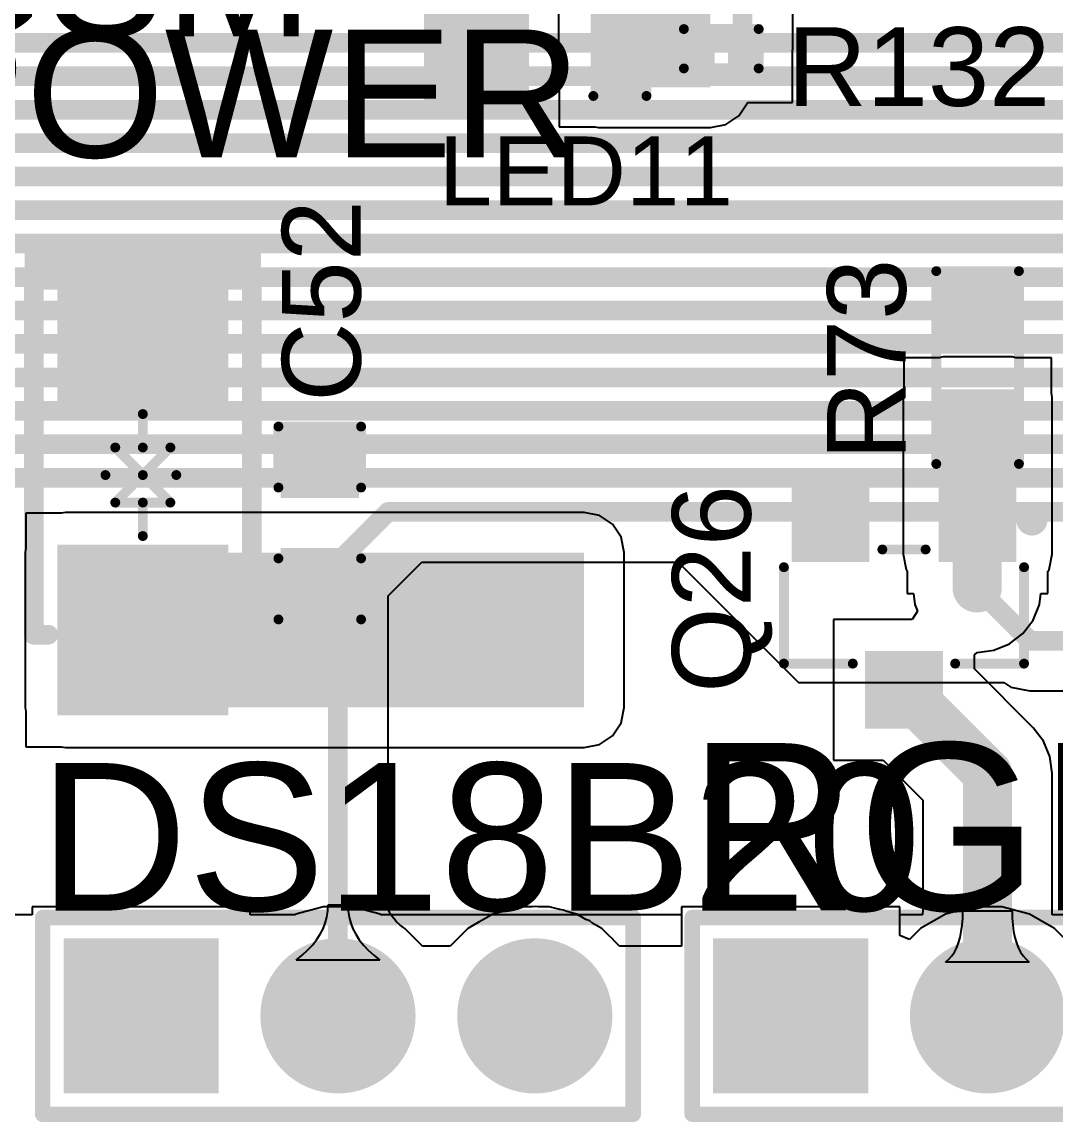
# Model space of a CAD drawing. Header units: millimetres. Extents: x -3 to 5437, y -3 to 5435.
# Drawn here: x 83.61 to 96.95, y -2.68 to 11.52 of the extents above; entities that cross this region are included whole.
import ezdxf

# ---------------------------------------------------------------- set-up
doc = ezdxf.new("R2010")
doc.units = ezdxf.units.MM
for name, color, linetype in [('BottomLayer', 5, 'Continuous'), ('BottomSolder', 6, 'Continuous'), ('MultiLayer', 9, 'Continuous'), ('PadHoleLayer', 156, 'Continuous'), ('TopLayer', 1, 'Continuous'), ('TopOverlay', 2, 'Continuous'), ('TopPaste', 8, 'Continuous'), ('TopSolder', 216, 'Continuous'), ('ViaHoleLayer', 16, 'Continuous')]:
    doc.layers.add(name, color=color, linetype=linetype)
doc.styles.add('Arial', font='', dxfattribs={"height": 0.2})
doc.styles.get('Arial').set_extended_font_data('Arial')

# ---------------------------------------------------------------- blocks, each defined once
blk = doc.blocks.new('R___0201_174')
at = {"layer": 'TopLayer'}
for points in [[(-0.40999791, 0.18499963), (-0.13999845, 0.18499963), (-0.13999845, -0.18499963), (-0.40999791, -0.18499963)], [(0.14000099, 0.18499963), (0.41000045, 0.18499963), (0.41000045, -0.18499963), (0.14000099, -0.18499963)]]:
    blk.add_hatch(color=1, dxfattribs=at).paths.add_polyline_path(points)
at = {"layer": 'TopPaste'}
for points in [[(-0.40999791, 0.18499963), (-0.13999845, 0.18499963), (-0.13999845, -0.18499963), (-0.40999791, -0.18499963)], [(0.14000099, 0.18499963), (0.41000045, 0.18499963), (0.41000045, -0.18499963), (0.14000099, -0.18499963)]]:
    blk.add_hatch(color=8, dxfattribs=at).paths.add_polyline_path(points)
at = {"layer": 'TopSolder'}
for points in [[(-0.46499907, 0.24000079), (-0.08499729, 0.24000079), (-0.08499729, -0.24000079), (-0.46499907, -0.24000079)], [(0.08499983, 0.24000079), (0.46500161, 0.24000079), (0.46500161, -0.24000079), (0.08499983, -0.24000079)]]:
    blk.add_hatch(color=216, dxfattribs=at).paths.add_polyline_path(points)
at = {"layer": 'TopOverlay', "const_width": 0.127}
for points in [[(-0.4826, 0.254), (0.4826, 0.254)], [(-0.4826, -0.254), (-0.4826, 0.254)], [(0.4826, -0.254), (0.4826, 0.254)], [(-0.4826, -0.254), (0.4826, -0.254)]]:
    blk.add_lwpolyline(points, dxfattribs=at)
at = {"layer": 'TopOverlay', "const_width": 0.0635}
for points in [[(-0.51435, 0.254, 1), (-0.4508499999999999, 0.254, 1)], [(-0.51435, 0.254, 1), (-0.4508499999999999, 0.254, 1)], [(0.4508499999999999, 0.254, 1), (0.51435, 0.254, 1)], [(0.4508499999999999, 0.254, 1), (0.51435, 0.254, 1)], [(-0.51435, -0.254, 1), (-0.4508499999999999, -0.254, 1)], [(-0.51435, -0.254, 1), (-0.4508499999999999, -0.254, 1)], [(0.4508499999999999, -0.254, 1), (0.51435, -0.254, 1)], [(0.4508499999999999, -0.254, 1), (0.51435, -0.254, 1)]]:
    blk.add_lwpolyline(points, format="xyb", close=True, dxfattribs=at)
blk = doc.blocks.new('LED_0603_188')
at = {"layer": 'TopLayer'}
for points in [[(-0.999998, 0.5000002699999999), (-0.499999, 0.5000002699999999), (-0.499999, -0.5000002699999999), (-0.999998, -0.5000002699999999)], [(0.50000154, 0.5000002699999999), (1.00000054, 0.5000002699999999), (1.00000054, -0.5000002699999999), (0.50000154, -0.5000002699999999)]]:
    blk.add_hatch(color=1, dxfattribs=at).paths.add_polyline_path(points)
at = {"layer": 'TopOverlay'}
blk.add_hatch(color=2, dxfattribs=at).paths.add_polyline_path([(1.1176127, -0.6603796799999999), (1.75260762, -0.6603796799999999), (1.75260762, 0.66042032), (1.1176127, 0.66042032)])
at = {"layer": 'TopPaste'}
for points in [[(-0.999998, 0.5000002699999999), (-0.499999, 0.5000002699999999), (-0.499999, -0.5000002699999999), (-0.999998, -0.5000002699999999)], [(0.50000154, 0.5000002699999999), (1.00000054, 0.5000002699999999), (1.00000054, -0.5000002699999999), (0.50000154, -0.5000002699999999)]]:
    blk.add_hatch(color=8, dxfattribs=at).paths.add_polyline_path(points)
at = {"layer": 'TopSolder'}
for points in [[(-1.101598, 0.6016002699999999), (-0.398399, 0.6016002699999999), (-0.398399, -0.6016002699999999), (-1.101598, -0.6016002699999999)], [(0.39840154, 0.6016002699999999), (1.10160054, 0.6016002699999999), (1.10160054, -0.6016002699999999), (0.39840154, -0.6016002699999999)]]:
    blk.add_hatch(color=216, dxfattribs=at).paths.add_polyline_path(points)
at = {"layer": 'TopOverlay', "const_width": 0.127}
for points in [[(-1.1176, 0.6096), (-1.1176, -0.6096)], [(-0.4318, 0.6096), (-1.1176, 0.6096)], [(1.11760254, 0.6096), (0.4318, 0.6096)], [(1.11760254, 0.6096), (1.11760254, -0.6096)], [(-0.4318, -0.6096), (-1.1176, -0.6096)], [(1.11760254, -0.6096), (0.4318, -0.6096)]]:
    blk.add_lwpolyline(points, dxfattribs=at)
at = {"layer": 'TopOverlay', "const_width": 0.0635}
for points in [[(-1.14935, 0.6096, 1), (-1.08585, 0.6096, 1)], [(-1.14935, 0.6096, 1), (-1.08585, 0.6096, 1)], [(-0.46355, 0.6096, 1), (-0.40005, 0.6096, 1)], [(0.40005, 0.6096, 1), (0.46355, 0.6096, 1)], [(1.08585254, 0.6096, 1), (1.14935254, 0.6096, 1)], [(1.08585254, 0.6096, 1), (1.14935254, 0.6096, 1)], [(-1.14935, -0.6096, 1), (-1.08585, -0.6096, 1)], [(-1.14935, -0.6096, 1), (-1.08585, -0.6096, 1)], [(-0.46355, -0.6096, 1), (-0.40005, -0.6096, 1)], [(0.40005, -0.6096, 1), (0.46355, -0.6096, 1)], [(1.08585254, -0.6096, 1), (1.14935254, -0.6096, 1)], [(1.08585254, -0.6096, 1), (1.14935254, -0.6096, 1)]]:
    blk.add_lwpolyline(points, format="xyb", close=True, dxfattribs=at)
blk = doc.blocks.new('SMAJ5_0CA_269')
at = {"layer": 'TopLayer'}
for points in [[(-2.99999908, 1.00000054), (-0.999998, 1.00000054), (-0.999998, -1.00000054), (-2.99999908, -1.00000054)], [(1.00000054, 1.00000054), (3.00000162, 1.00000054), (3.00000162, -1.00000054), (1.00000054, -1.00000054)]]:
    blk.add_hatch(color=1, dxfattribs=at).paths.add_polyline_path(points)
at = {"layer": 'TopOverlay'}
for points in [[(-3.09601616, 1.0404983), (-2.39201452, 1.0404983), (-2.39201452, 1.5230983), (-3.09601616, 1.5230983)], [(-3.09601616, -1.5249017), (-2.39201452, -1.5249017), (-2.39201452, -1.0677017), (-3.09601616, -1.0677017)]]:
    blk.add_hatch(color=2, dxfattribs=at).paths.add_polyline_path(points)
at = {"layer": 'TopPaste'}
for points in [[(-2.99999908, 1.00000054), (-0.999998, 1.00000054), (-0.999998, -1.00000054), (-2.99999908, -1.00000054)], [(1.00000054, 1.00000054), (3.00000162, 1.00000054), (3.00000162, -1.00000054), (1.00000054, -1.00000054)]]:
    blk.add_hatch(color=8, dxfattribs=at).paths.add_polyline_path(points)
at = {"layer": 'TopSolder'}
for points in [[(-3.10159908, 1.10160054), (-0.8983979999999999, 1.10160054), (-0.8983979999999999, -1.10160054), (-3.10159908, -1.10160054)], [(0.89840054, 1.10160054), (3.10160162, 1.10160054), (3.10160162, -1.10160054), (0.89840054, -1.10160054)]]:
    blk.add_hatch(color=216, dxfattribs=at).paths.add_polyline_path(points)
at = {"layer": 'TopOverlay'}
for points, const_width in [([(2.06119984, 1.40800074), (-2.39279938, 1.40800074)], 0.254), ([(2.06119984, 1.2192), (2.06119984, 1.40800074)], 0.254), ([(0, -0.4826), (0, 0.4318)], 0.127), ([(-0.3556, -0.3556), (-0.3556, 0.3556)], 0.127), ([(0, 0), (-0.3556, 0.3556)], 0.127), ([(0, 0), (0.3556, 0.3556)], 0.127), ([(0.3556, -0.3556), (0.3556, 0.3556)], 0.127), ([(-0.3556, 0), (-0.7874, 0)], 0.127), ([(-0.3556, -0.3556), (0, 0)], 0.127), ([(0.3556, -0.3556), (0, 0)], 0.127), ([(0.7874, 0), (0.3556, 0)], 0.127), ([(2.06119984, -1.40800074), (2.06119984, -1.2192)], 0.254), ([(2.0574, -1.40800074), (-2.39279938, -1.40800074)], 0.254)]:
    blk.add_lwpolyline(points, dxfattribs=dict(at, const_width=const_width))
for points, const_width in [([(-2.45629938, 1.40800074, 1), (-2.32929938, 1.40800074, 1)], 0.127), ([(1.99769984, 1.40800074, 1), (2.12469984, 1.40800074, 1)], 0.127), ([(1.99769984, 1.40800074, 1), (2.12469984, 1.40800074, 1)], 0.127), ([(1.99769984, 1.2192, 1), (2.12469984, 1.2192, 1)], 0.127), ([(-0.03175, 0.4318, 1), (0.03175, 0.4318, 1)], 0.0635), ([(-0.38735, 0.3556, 1), (-0.32385, 0.3556, 1)], 0.0635), ([(-0.38735, 0.3556, 1), (-0.32385, 0.3556, 1)], 0.0635), ([(0.32385, 0.3556, 1), (0.38735, 0.3556, 1)], 0.0635), ([(0.32385, 0.3556, 1), (0.38735, 0.3556, 1)], 0.0635), ([(-0.8191499999999999, 0, 1), (-0.7556499999999999, 0, 1)], 0.0635), ([(-0.38735, 0, 1), (-0.32385, 0, 1)], 0.0635), ([(-0.03175, 0, 1), (0.03175, 0, 1)], 0.0635), ([(-0.03175, 0, 1), (0.03175, 0, 1)], 0.0635), ([(-0.03175, 0, 1), (0.03175, 0, 1)], 0.0635), ([(-0.03175, 0, 1), (0.03175, 0, 1)], 0.0635), ([(0.32385, 0, 1), (0.38735, 0, 1)], 0.0635), ([(0.7556499999999999, 0, 1), (0.8191499999999999, 0, 1)], 0.0635), ([(-0.38735, -0.3556, 1), (-0.32385, -0.3556, 1)], 0.0635), ([(-0.38735, -0.3556, 1), (-0.32385, -0.3556, 1)], 0.0635), ([(-0.03175, -0.4826, 1), (0.03175, -0.4826, 1)], 0.0635), ([(0.32385, -0.3556, 1), (0.38735, -0.3556, 1)], 0.0635), ([(0.32385, -0.3556, 1), (0.38735, -0.3556, 1)], 0.0635), ([(1.99769984, -1.2192, 1), (2.12469984, -1.2192, 1)], 0.127), ([(-2.45629938, -1.40800074, 1), (-2.32929938, -1.40800074, 1)], 0.127), ([(1.9939, -1.40800074, 1), (2.1209, -1.40800074, 1)], 0.127), ([(1.99769984, -1.40800074, 1), (2.12469984, -1.40800074, 1)], 0.127)]:
    blk.add_lwpolyline(points, format="xyb", close=True, dxfattribs=dict(at, const_width=const_width))
blk = doc.blocks.new('SOT23_3_362')
at = {"layer": 'TopLayer'}
for points in [[(0.3998379100000001, 0.67500119), (-0.4001630299999999, 0.67500119), (-0.40016303, 1.47500213), (0.3998379099999999, 1.47500213)], [(-0.5501627299999999, -1.47499959), (-1.35016367, -1.47499959), (-1.35016367, -0.67499865), (-0.55016273, -0.67499865)], [(1.34983601, -1.47499959), (0.5498350700000001, -1.47499959), (0.5498350699999999, -0.67499865), (1.34983601, -0.67499865)]]:
    blk.add_hatch(color=1, dxfattribs=at).paths.add_polyline_path(points)
at = {"layer": 'TopPaste'}
for points in [[(0.3998379100000001, 0.67500119), (-0.4001630299999999, 0.67500119), (-0.40016303, 1.47500213), (0.3998379099999999, 1.47500213)], [(-0.5501627299999999, -1.47499959), (-1.35016367, -1.47499959), (-1.35016367, -0.67499865), (-0.55016273, -0.67499865)], [(1.34983601, -1.47499959), (0.5498350700000001, -1.47499959), (0.5498350699999999, -0.67499865), (1.34983601, -0.67499865)]]:
    blk.add_hatch(color=8, dxfattribs=at).paths.add_polyline_path(points)
at = {"layer": 'TopSolder'}
for points in [[(0.50143791, 0.5734011900000001), (-0.5017630299999999, 0.5734011899999999), (-0.5017630300000001, 1.57660213), (0.5014379099999998, 1.57660213)], [(-0.4485627299999999, -1.57659959), (-1.45176367, -1.57659959), (-1.45176367, -0.5733986500000001), (-0.4485627300000001, -0.5733986499999999)], [(1.45143601, -1.57659959), (0.4482350700000001, -1.57659959), (0.4482350699999999, -0.5733986500000001), (1.45143601, -0.5733986499999999)]]:
    blk.add_hatch(color=216, dxfattribs=at).paths.add_polyline_path(points)
at = {"layer": 'TopOverlay', "const_width": 0.127}
for points in [[(-0.6605625599999999, 0.7366), (-1.54956256, 0.7366)], [(-1.54956256, 0.7366), (-1.54956256, -0.508)], [(1.54923744, 0.7366), (0.66023744, 0.7366)], [(1.54923744, 0.7366), (1.54923744, -0.508)], [(0.2792374399999999, -0.7366), (-0.27956256, -0.7366)]]:
    blk.add_lwpolyline(points, dxfattribs=at)
at = {"layer": 'TopOverlay'}
for points, const_width in [([(-1.58131256, 0.7366, 1), (-1.51781256, 0.7366, 1)], 0.0635), ([(-1.58131256, 0.7366, 1), (-1.51781256, 0.7366, 1)], 0.0635), ([(-0.69231256, 0.7366, 1), (-0.62881256, 0.7366, 1)], 0.0635), ([(0.62848744, 0.7366, 1), (0.69198744, 0.7366, 1)], 0.0635), ([(1.51748744, 0.7366, 1), (1.58098744, 0.7366, 1)], 0.0635), ([(1.51748744, 0.7366, 1), (1.58098744, 0.7366, 1)], 0.0635), ([(-1.58131256, -0.508, 1), (-1.51781256, -0.508, 1)], 0.0635), ([(1.51748744, -0.508, 1), (1.58098744, -0.508, 1)], 0.0635), ([(-0.31131256, -0.7366, 1), (-0.24781256, -0.7366, 1)], 0.0635), ([(0.24748744, -0.7366, 1), (0.31098744, -0.7366, 1)], 0.0635), ([(-1.5748, -1.1176, 1), (-1.7272, -1.1176, 1)], 0.2499995), ([(-1.78969924, -1.1176, 1), (-1.66470076, -1.1176, 1)], 0.12499848), ([(-1.63729924, -1.1176, 1), (-1.51230076, -1.1176, 1)], 0.12499848)]:
    blk.add_lwpolyline(points, format="xyb", close=True, dxfattribs=dict(at, const_width=const_width))
blk = doc.blocks.new('RES_0603_397')
at = {"layer": 'TopLayer'}
for points in [[(-0.3809999999999999, 0.4445), (-0.3809999999999999, -0.4445), (-1.143, -0.4445), (-1.143, 0.4445)], [(1.143, 0.4445), (1.143, -0.4445), (0.3809999999999999, -0.4445), (0.3809999999999999, 0.4445)]]:
    blk.add_hatch(color=1, dxfattribs=at).paths.add_polyline_path(points)
at = {"layer": 'TopPaste'}
for points in [[(-0.3809999999999999, 0.4445), (-0.3809999999999999, -0.4445), (-1.143, -0.4445), (-1.143, 0.4445)], [(1.143, 0.4445), (1.143, -0.4445), (0.3809999999999999, -0.4445), (0.3809999999999999, 0.4445)]]:
    blk.add_hatch(color=8, dxfattribs=at).paths.add_polyline_path(points)
at = {"layer": 'TopSolder'}
for points in [[(-0.2794, 0.5460999999999999), (-0.2794, -0.5460999999999999), (-1.2446, -0.5460999999999999), (-1.2446, 0.5460999999999999)], [(1.2446, 0.5460999999999999), (1.2446, -0.5460999999999999), (0.2794, -0.5460999999999999), (0.2794, 0.5460999999999999)]]:
    blk.add_hatch(color=216, dxfattribs=at).paths.add_polyline_path(points)
at = {"layer": 'TopOverlay', "const_width": 0.127}
for points in [[(-1.2446, 0.5334), (1.2446, 0.5334)], [(-1.2446, 0.5334), (-1.2446, -0.5334)], [(1.2446, 0.5334), (1.2446, -0.5334)], [(-1.2446, -0.5334), (1.2446, -0.5334)]]:
    blk.add_lwpolyline(points, dxfattribs=at)
at = {"layer": 'TopOverlay', "const_width": 0.0635}
for points in [[(-1.27635, 0.5334, 1), (-1.21285, 0.5334, 1)], [(-1.27635, 0.5334, 1), (-1.21285, 0.5334, 1)], [(1.21285, 0.5334, 1), (1.27635, 0.5334, 1)], [(1.21285, 0.5334, 1), (1.27635, 0.5334, 1)], [(-1.27635, -0.5334, 1), (-1.21285, -0.5334, 1)], [(-1.27635, -0.5334, 1), (-1.21285, -0.5334, 1)], [(1.21285, -0.5334, 1), (1.27635, -0.5334, 1)], [(1.21285, -0.5334, 1), (1.27635, -0.5334, 1)]]:
    blk.add_lwpolyline(points, format="xyb", close=True, dxfattribs=at)
blk = doc.blocks.new('HDR1X4_404')
at = {"layer": 'BottomLayer'}
blk.add_hatch(color=5, dxfattribs=at).paths.add_polyline_path([(-0.8999994699999999, 0.8999994699999999), (0.8999994699999999, 0.8999994699999999), (0.8999994699999999, -0.8999994699999999), (-0.8999994699999999, -0.8999994699999999)])
h = blk.add_hatch(color=5, dxfattribs=at)
edge = h.paths.add_edge_path()
edge.add_arc((2.54, 0), 0.8999982, 0, 360)
h = blk.add_hatch(color=5, dxfattribs=at)
edge = h.paths.add_edge_path()
edge.add_arc((5.08, 0), 0.8999982, 0, 360)
h = blk.add_hatch(color=5, dxfattribs=at)
edge = h.paths.add_edge_path()
edge.add_arc((7.619999999999999, 0), 0.8999982, 0, 360)
at = {"layer": 'BottomSolder'}
blk.add_hatch(color=6, dxfattribs=at).paths.add_polyline_path([(-1.00159947, 1.00159947), (1.00159947, 1.00159947), (1.00159947, -1.00159947), (-1.00159947, -1.00159947)])
h = blk.add_hatch(color=6, dxfattribs=at)
edge = h.paths.add_edge_path()
edge.add_arc((2.54, 0), 1.0015982, 0, 360)
h = blk.add_hatch(color=6, dxfattribs=at)
edge = h.paths.add_edge_path()
edge.add_arc((5.08, 0), 1.0015982, 0, 360)
h = blk.add_hatch(color=6, dxfattribs=at)
edge = h.paths.add_edge_path()
edge.add_arc((7.619999999999999, 0), 1.0015982, 0, 360)
at = {"layer": 'MultiLayer'}
blk.add_hatch(color=9, dxfattribs=at).paths.add_polyline_path([(-0.8999994699999999, 0.8999994699999999), (0.8999994699999999, 0.8999994699999999), (0.8999994699999999, -0.8999994699999999), (-0.8999994699999999, -0.8999994699999999)])
h = blk.add_hatch(color=9, dxfattribs=at)
edge = h.paths.add_edge_path()
edge.add_arc((2.54, 0), 0.8999982, 0, 360)
h = blk.add_hatch(color=9, dxfattribs=at)
edge = h.paths.add_edge_path()
edge.add_arc((5.08, 0), 0.8999982, 0, 360)
h = blk.add_hatch(color=9, dxfattribs=at)
edge = h.paths.add_edge_path()
edge.add_arc((7.619999999999999, 0), 0.8999982, 0, 360)
at = {"layer": 'PadHoleLayer'}
h = blk.add_hatch(color=156, dxfattribs=at)
edge = h.paths.add_edge_path()
edge.add_arc((0, 0), 0.47500032, 0, 360)
h = blk.add_hatch(color=156, dxfattribs=at)
edge = h.paths.add_edge_path()
edge.add_arc((2.54, 0), 0.47500032, 0, 360)
h = blk.add_hatch(color=156, dxfattribs=at)
edge = h.paths.add_edge_path()
edge.add_arc((5.08, 0), 0.47500032, 0, 360)
h = blk.add_hatch(color=156, dxfattribs=at)
edge = h.paths.add_edge_path()
edge.add_arc((7.619999999999999, 0), 0.47500032, 0, 360)
at = {"layer": 'TopLayer'}
blk.add_hatch(color=1, dxfattribs=at).paths.add_polyline_path([(-0.8999994699999999, 0.8999994699999999), (0.8999994699999999, 0.8999994699999999), (0.8999994699999999, -0.8999994699999999), (-0.8999994699999999, -0.8999994699999999)])
h = blk.add_hatch(color=1, dxfattribs=at)
edge = h.paths.add_edge_path()
edge.add_arc((2.54, 0), 0.8999982, 0, 360)
h = blk.add_hatch(color=1, dxfattribs=at)
edge = h.paths.add_edge_path()
edge.add_arc((5.08, 0), 0.8999982, 0, 360)
h = blk.add_hatch(color=1, dxfattribs=at)
edge = h.paths.add_edge_path()
edge.add_arc((7.619999999999999, 0), 0.8999982, 0, 360)
at = {"layer": 'TopSolder'}
blk.add_hatch(color=216, dxfattribs=at).paths.add_polyline_path([(-1.00159947, 1.00159947), (1.00159947, 1.00159947), (1.00159947, -1.00159947), (-1.00159947, -1.00159947)])
h = blk.add_hatch(color=216, dxfattribs=at)
edge = h.paths.add_edge_path()
edge.add_arc((2.54, 0), 1.0015982, 0, 360)
h = blk.add_hatch(color=216, dxfattribs=at)
edge = h.paths.add_edge_path()
edge.add_arc((5.08, 0), 1.0015982, 0, 360)
h = blk.add_hatch(color=216, dxfattribs=at)
edge = h.paths.add_edge_path()
edge.add_arc((7.619999999999999, 0), 1.0015982, 0, 360)
at = {"layer": 'TopOverlay', "const_width": 0.1999996}
for points in [[(-1.27, -1.27), (-1.27, 1.27)], [(-1.27, 1.27), (8.889999999999999, 1.27)], [(8.889999999999999, -1.27), (8.889999999999999, 1.27)], [(-1.27, -1.27), (8.889999999999999, -1.27)]]:
    blk.add_lwpolyline(points, dxfattribs=at)
at = {"layer": 'TopOverlay', "const_width": 0.0999998}
for points in [[(-1.3199999, 1.27, 1), (-1.2200001, 1.27, 1)], [(-1.3199999, 1.27, 1), (-1.2200001, 1.27, 1)], [(8.8400001, 1.27, 1), (8.9399999, 1.27, 1)], [(8.8400001, 1.27, 1), (8.9399999, 1.27, 1)], [(-1.3199999, -1.27, 1), (-1.2200001, -1.27, 1)], [(-1.3199999, -1.27, 1), (-1.2200001, -1.27, 1)], [(8.8400001, -1.27, 1), (8.9399999, -1.27, 1)], [(8.8400001, -1.27, 1), (8.9399999, -1.27, 1)]]:
    blk.add_lwpolyline(points, format="xyb", close=True, dxfattribs=at)
blk = doc.blocks.new('HDR1X3_467')
at = {"layer": 'BottomLayer'}
blk.add_hatch(color=5, dxfattribs=at).paths.add_polyline_path([(-0.8999994699999999, 0.8999994699999999), (0.8999994699999999, 0.8999994699999999), (0.8999994699999999, -0.8999994699999999), (-0.8999994699999999, -0.8999994699999999)])
h = blk.add_hatch(color=5, dxfattribs=at)
edge = h.paths.add_edge_path()
edge.add_arc((2.54, 0), 0.8999982, 0, 360)
h = blk.add_hatch(color=5, dxfattribs=at)
edge = h.paths.add_edge_path()
edge.add_arc((5.08, 0), 0.8999982, 0, 360)
at = {"layer": 'BottomSolder'}
blk.add_hatch(color=6, dxfattribs=at).paths.add_polyline_path([(-1.00159947, 1.00159947), (1.00159947, 1.00159947), (1.00159947, -1.00159947), (-1.00159947, -1.00159947)])
h = blk.add_hatch(color=6, dxfattribs=at)
edge = h.paths.add_edge_path()
edge.add_arc((2.54, 0), 1.0015982, 0, 360)
h = blk.add_hatch(color=6, dxfattribs=at)
edge = h.paths.add_edge_path()
edge.add_arc((5.08, 0), 1.0015982, 0, 360)
at = {"layer": 'MultiLayer'}
blk.add_hatch(color=9, dxfattribs=at).paths.add_polyline_path([(-0.8999994699999999, 0.8999994699999999), (0.8999994699999999, 0.8999994699999999), (0.8999994699999999, -0.8999994699999999), (-0.8999994699999999, -0.8999994699999999)])
h = blk.add_hatch(color=9, dxfattribs=at)
edge = h.paths.add_edge_path()
edge.add_arc((2.54, 0), 0.8999982, 0, 360)
h = blk.add_hatch(color=9, dxfattribs=at)
edge = h.paths.add_edge_path()
edge.add_arc((5.08, 0), 0.8999982, 0, 360)
at = {"layer": 'PadHoleLayer'}
h = blk.add_hatch(color=156, dxfattribs=at)
edge = h.paths.add_edge_path()
edge.add_arc((0, 0), 0.4499991, 0, 360)
h = blk.add_hatch(color=156, dxfattribs=at)
edge = h.paths.add_edge_path()
edge.add_arc((2.54, 0), 0.4499991, 0, 360)
h = blk.add_hatch(color=156, dxfattribs=at)
edge = h.paths.add_edge_path()
edge.add_arc((5.08, 0), 0.4499991, 0, 360)
at = {"layer": 'TopLayer'}
blk.add_hatch(color=1, dxfattribs=at).paths.add_polyline_path([(-0.8999994699999999, 0.8999994699999999), (0.8999994699999999, 0.8999994699999999), (0.8999994699999999, -0.8999994699999999), (-0.8999994699999999, -0.8999994699999999)])
h = blk.add_hatch(color=1, dxfattribs=at)
edge = h.paths.add_edge_path()
edge.add_arc((2.54, 0), 0.8999982, 0, 360)
h = blk.add_hatch(color=1, dxfattribs=at)
edge = h.paths.add_edge_path()
edge.add_arc((5.08, 0), 0.8999982, 0, 360)
at = {"layer": 'TopSolder'}
blk.add_hatch(color=216, dxfattribs=at).paths.add_polyline_path([(-1.00159947, 1.00159947), (1.00159947, 1.00159947), (1.00159947, -1.00159947), (-1.00159947, -1.00159947)])
h = blk.add_hatch(color=216, dxfattribs=at)
edge = h.paths.add_edge_path()
edge.add_arc((2.54, 0), 1.0015982, 0, 360)
h = blk.add_hatch(color=216, dxfattribs=at)
edge = h.paths.add_edge_path()
edge.add_arc((5.08, 0), 1.0015982, 0, 360)
at = {"layer": 'TopOverlay', "const_width": 0.1999996}
for points in [[(-1.27, -1.27), (-1.27, 1.27)], [(-1.27, 1.27), (6.35, 1.27)], [(6.35, -1.27), (6.35, 1.27)], [(-1.27, -1.27), (6.35, -1.27)]]:
    blk.add_lwpolyline(points, dxfattribs=at)
at = {"layer": 'TopOverlay', "const_width": 0.0999998}
for points in [[(-1.3199999, 1.27, 1), (-1.2200001, 1.27, 1)], [(-1.3199999, 1.27, 1), (-1.2200001, 1.27, 1)], [(6.300000099999999, 1.27, 1), (6.399999899999999, 1.27, 1)], [(6.300000099999999, 1.27, 1), (6.399999899999999, 1.27, 1)], [(-1.3199999, -1.27, 1), (-1.2200001, -1.27, 1)], [(-1.3199999, -1.27, 1), (-1.2200001, -1.27, 1)], [(6.300000099999999, -1.27, 1), (6.399999899999999, -1.27, 1)], [(6.300000099999999, -1.27, 1), (6.399999899999999, -1.27, 1)]]:
    blk.add_lwpolyline(points, format="xyb", close=True, dxfattribs=at)
blk = doc.blocks.new('C__0603_476')
at = {"layer": 'TopLayer'}
for points in [[(-0.3809999999999999, 0.4445), (-0.3809999999999999, -0.4445), (-1.143, -0.4445), (-1.143, 0.4445)], [(1.143, 0.4445), (1.143, -0.4445), (0.3809999999999999, -0.4445), (0.3809999999999999, 0.4445)]]:
    blk.add_hatch(color=1, dxfattribs=at).paths.add_polyline_path(points)
at = {"layer": 'TopPaste'}
for points in [[(-0.3809999999999999, 0.4445), (-0.3809999999999999, -0.4445), (-1.143, -0.4445), (-1.143, 0.4445)], [(1.143, 0.4445), (1.143, -0.4445), (0.3809999999999999, -0.4445), (0.3809999999999999, 0.4445)]]:
    blk.add_hatch(color=8, dxfattribs=at).paths.add_polyline_path(points)
at = {"layer": 'TopSolder'}
for points in [[(-0.3210001199999999, 0.50449988), (-0.3210001199999999, -0.50449988), (-1.20299988, -0.50449988), (-1.20299988, 0.50449988)], [(1.20299988, 0.50449988), (1.20299988, -0.50449988), (0.3210001199999999, -0.50449988), (0.3210001199999999, 0.50449988)]]:
    blk.add_hatch(color=216, dxfattribs=at).paths.add_polyline_path(points)
at = {"layer": 'TopOverlay', "const_width": 0.127}
for points in [[(-1.2446, 0.5334), (-0.4571999999999999, 0.5334)], [(-1.2446, 0.5334), (-1.2446, -0.5334)], [(0.4571999999999999, 0.5334), (1.2446, 0.5334)], [(1.2446, 0.5334), (1.2446, -0.5334)], [(-1.2446, -0.5334), (-0.4571999999999999, -0.5334)], [(0.4571999999999999, -0.5334), (1.2446, -0.5334)]]:
    blk.add_lwpolyline(points, dxfattribs=at)
at = {"layer": 'TopOverlay', "const_width": 0.0635}
for points in [[(-1.27635, 0.5334, 1), (-1.21285, 0.5334, 1)], [(-1.27635, 0.5334, 1), (-1.21285, 0.5334, 1)], [(-0.4889499999999999, 0.5334, 1), (-0.42545, 0.5334, 1)], [(0.42545, 0.5334, 1), (0.4889499999999999, 0.5334, 1)], [(1.21285, 0.5334, 1), (1.27635, 0.5334, 1)], [(1.21285, 0.5334, 1), (1.27635, 0.5334, 1)], [(-1.27635, -0.5334, 1), (-1.21285, -0.5334, 1)], [(-1.27635, -0.5334, 1), (-1.21285, -0.5334, 1)], [(-0.4889499999999999, -0.5334, 1), (-0.42545, -0.5334, 1)], [(0.42545, -0.5334, 1), (0.4889499999999999, -0.5334, 1)], [(1.21285, -0.5334, 1), (1.27635, -0.5334, 1)], [(1.21285, -0.5334, 1), (1.27635, -0.5334, 1)]]:
    blk.add_lwpolyline(points, format="xyb", close=True, dxfattribs=at)

msp = doc.modelspace()

# ---------------------------------------------------------------- hatches: boundary and pattern name
at = {"layer": 'BottomLayer'}
h = msp.add_hatch(color=5, dxfattribs=at)
edge = h.paths.add_edge_path()
edge.add_arc((89.29369999999999, 4.1148), 0.2999994, 0, 360)
h = msp.add_hatch(color=5, dxfattribs=at)
edge = h.paths.add_edge_path()
edge.add_arc((90.1446, 4.1148), 0.2999994, 0, 360)
h = msp.add_hatch(color=5, dxfattribs=at)
edge = h.paths.add_edge_path()
edge.add_arc((95.93243704, 4.217273759999999), 0.2999994, 0, 360)
h = msp.add_hatch(color=5, dxfattribs=at)
edge = h.paths.add_edge_path()
edge.add_arc((89.29369999999999, 3.2766), 0.2999994, 0, 360)
h = msp.add_hatch(color=5, dxfattribs=at)
edge = h.paths.add_edge_path()
edge.add_arc((90.1446, 3.2766), 0.2999994, 0, 360)
at = {"layer": 'BottomSolder'}
h = msp.add_hatch(color=6, dxfattribs=at)
edge = h.paths.add_edge_path()
edge.add_arc((89.29369999999999, 4.1148), 0.1499997, 0, 360)
h = msp.add_hatch(color=6, dxfattribs=at)
edge = h.paths.add_edge_path()
edge.add_arc((90.1446, 4.1148), 0.1499997, 0, 360)
h = msp.add_hatch(color=6, dxfattribs=at)
edge = h.paths.add_edge_path()
edge.add_arc((95.93243704, 4.217273759999999), 0.1499997, 0, 360)
h = msp.add_hatch(color=6, dxfattribs=at)
edge = h.paths.add_edge_path()
edge.add_arc((89.29369999999999, 3.2766), 0.1499997, 0, 360)
h = msp.add_hatch(color=6, dxfattribs=at)
edge = h.paths.add_edge_path()
edge.add_arc((90.1446, 3.2766), 0.1499997, 0, 360)
at = {"layer": 'TopLayer'}
for points in [[(91.04763603999999, 10.67687222), (92.49043732, 10.67687222), (92.49043732, 11.6768753), (91.04763603999999, 11.6768753)], [(95.49383237999999, 4.651847439999999), (96.38283238, 4.651847439999999), (96.38283238, 6.681073759999999), (95.49383237999999, 6.681073759999999)], [(84.16565082, 2.6742644), (90.86022721999998, 2.6742644), (90.86022721999998, 4.67426548), (84.16565082, 4.67426548)]]:
    msp.add_hatch(color=1, dxfattribs=at).paths.add_polyline_path(points)
h = msp.add_hatch(color=1, dxfattribs=at)
edge = h.paths.add_edge_path()
edge.add_arc((89.29369999999999, 4.1148), 0.2999994, 0, 360)
h = msp.add_hatch(color=1, dxfattribs=at)
edge = h.paths.add_edge_path()
edge.add_arc((90.1446, 4.1148), 0.2999994, 0, 360)
h = msp.add_hatch(color=1, dxfattribs=at)
edge = h.paths.add_edge_path()
edge.add_arc((95.93243704, 4.217273759999999), 0.2999994, 0, 360)
h = msp.add_hatch(color=1, dxfattribs=at)
edge = h.paths.add_edge_path()
edge.add_arc((89.29369999999999, 3.2766), 0.2999994, 0, 360)
h = msp.add_hatch(color=1, dxfattribs=at)
edge = h.paths.add_edge_path()
edge.add_arc((90.1446, 3.2766), 0.2999994, 0, 360)
at = {"layer": 'TopSolder'}
h = msp.add_hatch(color=216, dxfattribs=at)
edge = h.paths.add_edge_path()
edge.add_arc((89.29369999999999, 4.1148), 0.1499997, 0, 360)
h = msp.add_hatch(color=216, dxfattribs=at)
edge = h.paths.add_edge_path()
edge.add_arc((90.1446, 4.1148), 0.1499997, 0, 360)
h = msp.add_hatch(color=216, dxfattribs=at)
edge = h.paths.add_edge_path()
edge.add_arc((95.93243704, 4.217273759999999), 0.1499997, 0, 360)
h = msp.add_hatch(color=216, dxfattribs=at)
edge = h.paths.add_edge_path()
edge.add_arc((89.29369999999999, 3.2766), 0.1499997, 0, 360)
h = msp.add_hatch(color=216, dxfattribs=at)
edge = h.paths.add_edge_path()
edge.add_arc((90.1446, 3.2766), 0.1499997, 0, 360)
at = {"layer": 'ViaHoleLayer'}
h = msp.add_hatch(color=16, dxfattribs=at)
edge = h.paths.add_edge_path()
edge.add_arc((89.29369999999999, 4.1148), 0.1499997, 0, 360)
h = msp.add_hatch(color=16, dxfattribs=at)
edge = h.paths.add_edge_path()
edge.add_arc((90.1446, 4.1148), 0.1499997, 0, 360)
h = msp.add_hatch(color=16, dxfattribs=at)
edge = h.paths.add_edge_path()
edge.add_arc((95.93243704, 4.217273759999999), 0.1499997, 0, 360)
h = msp.add_hatch(color=16, dxfattribs=at)
edge = h.paths.add_edge_path()
edge.add_arc((89.29369999999999, 3.2766), 0.1499997, 0, 360)
h = msp.add_hatch(color=16, dxfattribs=at)
edge = h.paths.add_edge_path()
edge.add_arc((90.1446, 3.2766), 0.1499997, 0, 360)

# ---------------------------------------------------------------- linework, layer by layer
at = {"layer": 'BottomLayer'}
for p, q in [((88.33127114, 4.11655006), (88.76522252, 4.55050144)), ((88.76522252, 4.55050144), (92.07197232, 4.55050144)), ((92.07197232, 4.55050144), (93.62527376, 2.9972)), ((88.33127114, 0.09671049999999999), (88.33127114, 4.11655006)), ((93.62527376, 2.9972), (96.27724712, 2.9972)), ((96.27724712, 2.9972), (96.36567213999999, 2.93811706)), ((96.36567213999999, 2.93811706), (96.61343644, 2.88883344)), ((96.61343644, 2.88883344), (100.4531138, 2.88883344)), ((87.54031006, -0.03219449999999999), (87.55270017999999, 0.04530852)), ((87.55270017999999, 0.04530852), (87.55683022, 0.12464288)), ((87.55683022, 0.12464288), (87.81083022, 0.12464288)), ((87.81083022, 0.12464288), (87.81496025999999, 0.04530852)), ((87.81496025999999, 0.04530852), (87.82735038, -0.03219449999999999)), ((88.33439279999999, 0.07718806), (88.33127114, 0.09671049999999999)), ((88.34039482, 0.05518911999999999), (88.33439279999999, 0.07718806)), ((88.34945499999999, 0.03204717999999999), (88.34039482, 0.05518911999999999)), ((88.36269347999999, 0.006398259999999999), (88.34945499999999, 0.03204717999999999)), ((88.38145138, -0.02257806), (88.36269347999999, 0.006398259999999999)), ((89.6803642, 0.00569468), (89.54190118, -0.07424673999999999)), ((89.83480636, 0.04707889999999999), (89.6803642, 0.00569468)), ((89.86334834, 0.05890006), (89.83480636, 0.04707889999999999)), ((89.89397566, 0.06293104), (89.86334834, 0.05890006)), ((90.03846356, 0.10164826), (89.89397566, 0.06293104)), ((90.18804415999999, 0.10164826), (90.03846356, 0.10164826)), ((90.228039, 0.10691368), (90.18804415999999, 0.10164826)), ((90.26803384, 0.10164826), (90.228039, 0.10691368)), ((90.40919688, 0.10164826), (90.26803384, 0.10164826)), ((90.54555677999998, 0.06511035999999999), (90.40919688, 0.10164826)), ((90.59272711999999, 0.05890006), (90.54555677999998, 0.06511035999999999)), ((90.63668435999999, 0.04069333999999999), (90.59272711999999, 0.05890006)), ((90.76729624, 0.00569468), (90.63668435999999, 0.04069333999999999)), ((90.88439278, -0.06190996), (90.76729624, 0.00569468)), ((94.93382842, 0.10164826), (92.11783202, 0.10164826)), ((92.11783202, 0.10164826), (92.11783202, -0.4063491999999999)), ((94.93382842, -0.2675382), (94.93382842, 0.10164826)), ((95.5223642, 0.00569468), (95.20130058, -0.17967198)), ((95.88046356, 0.10164826), (95.5223642, 0.00569468)), ((96.25119688, 0.10164826), (95.88046356, 0.10164826)), ((96.60929623999999, 0.00569468), (96.25119688, 0.10164826)), ((96.93035986, -0.17967198), (96.60929623999999, 0.00569468)), ((87.49074958, -0.1817116), (87.51965986, -0.10786872)), ((87.51965986, -0.10786872), (87.54031006, -0.03219449999999999)), ((87.82735038, -0.03219449999999999), (87.84800057999999, -0.10786872)), ((87.84800057999999, -0.10786872), (87.87691086, -0.1817116)), ((88.40709014, -0.05522214), (88.38145138, -0.02257806)), ((88.44068672, -0.0913003), (88.40709014, -0.05522214)), ((88.48317838, -0.1304544), (88.44068672, -0.0913003)), ((88.5349385, -0.17192244), (88.48317838, -0.1304544)), ((89.50771786, -0.09398253999999999), (89.35930058, -0.17967198)), ((89.52351157999999, -0.0818642), (89.50771786, -0.09398253999999999)), ((89.54190118, -0.07424673999999999), (89.52351157999999, -0.0818642)), ((90.93256388, -0.0818642), (90.88439278, -0.06190996)), ((90.97393032, -0.11360658), (90.93256388, -0.0818642)), ((91.08835986, -0.17967198), (90.97393032, -0.11360658)), ((87.40815132, -0.32391096), (87.45357922, -0.2537282199999999)), ((87.45357922, -0.2537282199999999), (87.49074958, -0.1817116)), ((87.87691086, -0.1817116), (87.91408122, -0.2537282199999999)), ((87.91408122, -0.2537282199999999), (87.95950911999999, -0.32391096)), ((88.54835985999999, -0.17967198), (88.5349385, -0.17192244)), ((88.58620332, -0.21751544), (88.54835985999999, -0.17967198)), ((88.59007682, -0.2201037), (88.58620332, -0.21751544)), ((88.59266507999999, -0.2239772), (88.59007682, -0.2201037)), ((88.77503707999999, -0.4063491999999999), (88.59266507999999, -0.2239772)), ((89.35930058, -0.17967198), (89.23811464, -0.30085792)), ((91.18179375999999, -0.27310588), (91.08835986, -0.17967198)), ((91.22438955999999, -0.3057906), (91.18179375999999, -0.27310588)), ((95.06082841999999, -0.32014414), (94.93382842, -0.2675382)), ((95.20130058, -0.17967198), (95.06082841999999, -0.32014414)), ((97.15703708, -0.4063491999999999), (96.93035986, -0.17967198)), ((87.2925102, -0.45879004), (87.3544608, -0.3922649)), ((87.3544608, -0.3922649), (87.40815132, -0.32391096)), ((87.95950911999999, -0.32391096), (88.01319964, -0.3922649)), ((88.01319964, -0.3922649), (88.07515024, -0.45879004)), ((89.13262336, -0.4063491999999999), (88.77503707999999, -0.4063491999999999)), ((89.22253427999999, -0.31643828), (89.13262336, -0.4063491999999999)), ((89.22747711999999, -0.30999684), (89.22253427999999, -0.31643828)), ((89.2316859, -0.3057906), (89.22747711999999, -0.30999684)), ((89.23811464, -0.30085792), (89.2316859, -0.3057906)), ((91.25707428, -0.3483864), (91.22438955999999, -0.3057906)), ((91.31503708, -0.4063491999999999), (91.25707428, -0.3483864)), ((92.11783202, -0.4063491999999999), (91.31503708, -0.4063491999999999)), ((87.14383129999999, -0.58635138), (87.22229951999999, -0.52348638)), ((87.22229951999999, -0.52348638), (87.2925102, -0.45879004)), ((88.07515024, -0.45879004), (88.14536092, -0.52348638)), ((88.14536092, -0.52348638), (88.22382913999999, -0.58635138)), ((88.22382913999999, -0.58635138), (87.14383129999999, -0.58635138))]:
    msp.add_line(p, q, dxfattribs=at)
for points, const_width in [([(58.79235384, 11.25307376), (98.39940696, 11.25307376)], 0.254), ([(58.97121048, 10.82127376), (98.5782636, 10.82127376)], 0.254), ([(59.15006712, 10.38947376), (98.75712023999999, 10.38947376)], 0.254), ([(59.32892376, 9.957673759999999), (98.93597688, 9.957673759999999)], 0.254), ([(59.5077804, 9.52587376), (99.11483351999999, 9.52587376)], 0.254), ([(59.68663704, 9.094073759999999), (99.29369016, 9.094073759999999)], 0.254), ([(59.86549368, 8.66227376), (99.47254679999999, 8.66227376)], 0.254), ([(60.06763704, 8.230473759999999), (99.65140344, 8.230473759999999)], 0.254), ([(61.35079932, 7.798673759999999), (99.83026007999999, 7.798673759999999)], 0.254), ([(63.89226236, 7.36687376), (100.00911672, 7.36687376)], 0.254), ([(72.26310921999999, 6.93507376), (100.18797336, 6.93507376)], 0.254), ([(74.86471438, 6.50327376), (100.36683, 6.50327376)], 0.254), ([(77.35292378, 6.07147376), (100.54568664, 6.07147376)], 0.254), ([(79.92617492, 5.639673759999999), (100.72454328, 5.639673759999999)], 0.254), ([(87.68383022, 4.55225404), (88.32951854, 5.19794236)], 0.254), ([(88.32951854, 5.19794236), (100.89346852, 5.19794236)], 0.254), ([(87.68383022, -1.30634994), (87.68383022, 4.55225404)], 0.254), ([(95.93243704, 4.217273759999999), (96.61343644, 3.53627436)], 0.254), ([(96.61343644, 3.53627436), (100.4531138, 3.53627436)], 0.254), ([(90.22383022, -1.30634994), (90.228039, -1.30214116)], 1.778)]:
    msp.add_lwpolyline(points, dxfattribs=dict(at, const_width=const_width))
for points, const_width in [([(88.26601854, 5.19794236, 1), (88.39301854, 5.19794236, 1)], 0.127), ([(88.26601854, 5.19794236, 1), (88.39301854, 5.19794236, 1)], 0.127), ([(87.62033022, 4.55225404, 1), (87.74733022, 4.55225404, 1)], 0.127), ([(87.62033022, 4.55225404, 1), (87.74733022, 4.55225404, 1)], 0.127), ([(95.86893703999999, 4.217273759999999, 1), (95.99593704, 4.217273759999999, 1)], 0.127), ([(96.54993644, 3.53627436, 1), (96.67693643999999, 3.53627436, 1)], 0.127), ([(96.54993644, 3.53627436, 1), (96.67693643999999, 3.53627436, 1)], 0.127), ([(89.77933021999999, -1.30634994, 1), (90.66833021999999, -1.30634994, 1)], 0.889), ([(89.78353899999999, -1.30214116, 1), (90.672539, -1.30214116, 1)], 0.889), ([(87.62033022, -1.30634994, 1), (87.74733022, -1.30634994, 1)], 0.127)]:
    msp.add_lwpolyline(points, format="xyb", close=True, dxfattribs=dict(at, const_width=const_width))
at = {"layer": 'TopLayer'}
for p, q in [((93.55287867999999, 11.17687376), (93.55287867999999, 12.36512386)), ((90.52968431999999, 11.6768753), (90.52968431999999, 10.67687222)), ((93.54843622, 11.15453954), (93.55287867999999, 11.17687376)), ((93.54843622, 10.4838754), (93.54843622, 11.15453954)), ((90.52968431999999, 10.67687222), (90.53963603999999, 10.6268393)), ((90.53963603999999, 10.6268393), (90.53963603999999, 10.16887476)), ((92.85668754, 10.31062454), (92.9689657, 10.47866078)), ((92.9689657, 10.47866078), (92.97000202, 10.4838754)), ((92.97000202, 10.4838754), (93.54843622, 10.4838754)), ((92.6886513, 10.19834638), (92.85668754, 10.31062454)), ((90.53963603999999, 10.16887476), (90.99759042, 10.16887476)), ((90.99759042, 10.16887476), (91.04763603999999, 10.1589205)), ((91.04763603999999, 10.1589205), (92.49043986, 10.1589205)), ((92.49043986, 10.1589205), (92.6886513, 10.19834638)), ((95.44379946, 7.18907376), (94.98583237999999, 7.18907376)), ((94.98583237999999, 7.18907376), (94.98583237999999, 6.73110668)), ((95.49383237999999, 7.19902548), (95.44379946, 7.18907376)), ((96.38283238, 7.19902548), (95.49383237999999, 7.19902548)), ((96.43286529999999, 7.18907376), (96.38283238, 7.19902548)), ((96.89083237999999, 7.18907376), (96.43286529999999, 7.18907376)), ((96.89083237999999, 6.73110668), (96.89083237999999, 7.18907376)), ((94.98583237999999, 6.73110668), (94.97588065999999, 6.681073759999999)), ((94.97588065999999, 6.681073759999999), (94.97588065999999, 4.651847439999999)), ((96.9007841, 6.681073759999999), (96.89083237999999, 6.73110668)), ((96.9007841, 4.651847439999999), (96.9007841, 6.681073759999999)), ((84.11561789999999, 5.18226548), (83.65765081999999, 5.18226548)), ((83.65765081999999, 5.18226548), (83.65765081999999, 4.724298399999999)), ((84.16565082, 5.192217199999999), (84.11561789999999, 5.18226548)), ((90.86022721999998, 5.192217199999999), (84.16565082, 5.192217199999999)), ((91.05843866, 5.15279132), (90.86022721999998, 5.192217199999999)), ((91.2264749, 5.04051316), (91.05843866, 5.15279132)), ((91.33875305999999, 4.87247692), (91.2264749, 5.04051316)), ((91.37817894, 4.67426548), (91.33875305999999, 4.87247692)), ((83.65765081999999, 4.724298399999999), (83.6476991, 4.67426548)), ((83.6476991, 4.67426548), (83.6476991, 2.6742644)), ((91.37817894, 2.6742644), (91.37817894, 4.67426548)), ((94.97588065999999, 4.651847439999999), (95.01530654, 4.453635999999999)), ((96.86135822, 4.453635999999999), (96.9007841, 4.651847439999999)), ((95.01530654, 4.453635999999999), (95.03033318, 4.431146839999999)), ((95.03033318, 4.431146839999999), (95.03033318, 4.14384998)), ((96.84633158, 4.431146839999999), (96.86135822, 4.453635999999999)), ((96.84633158, 4.14384998), (96.84633158, 4.431146839999999)), ((95.03033318, 4.14384998), (95.10948212, 4.14384998)), ((95.10948212, 4.14384998), (95.12818667999998, 4.00177508)), ((96.7366874, 4.00177508), (96.75539196, 4.14384998)), ((96.75539196, 4.14384998), (96.84633158, 4.14384998)), ((95.12818667999998, 4.00177508), (95.1639448, 3.91544556)), ((96.65351002, 3.80096268), (96.7366874, 4.00177508)), ((95.1639448, 3.91544556), (95.09338613999999, 3.809847599999999)), ((95.09338613999999, 3.809847599999999), (94.08033254, 3.809847599999999)), ((94.08033254, 3.809847599999999), (94.08033254, 1.9938492)), ((96.52118872, 3.628522079999999), (96.65351002, 3.80096268)), ((96.34874812, 3.49620078), (96.52118872, 3.628522079999999)), ((95.93243958, 3.3846516), (96.14793571999999, 3.4130234)), ((96.14793571999999, 3.4130234), (96.34874812, 3.49620078)), ((95.89633094, 3.35298542), (95.93243958, 3.3846516)), ((95.89633094, 3.17135256), (95.89633094, 3.35298542)), ((96.6545819, 2.41310414), (95.89633094, 3.17135256)), ((83.6476991, 2.6742644), (83.65765081999999, 2.62423148)), ((83.65765081999999, 2.62423148), (83.65765081999999, 2.1662644)), ((91.33875305999999, 2.47605296), (91.37817894, 2.6742644)), ((91.2264749, 2.30801672), (91.33875305999999, 2.47605296)), ((91.05843866, 2.19573856), (91.2264749, 2.30801672)), ((96.7869032, 2.240661), (96.6545819, 2.41310414)), ((83.65765081999999, 2.1662644), (84.11561789999999, 2.1662644)), ((84.11561789999999, 2.1662644), (84.16565082, 2.15631268)), ((84.16565082, 2.15631268), (90.86022721999998, 2.15631268)), ((90.86022721999998, 2.15631268), (91.05843866, 2.19573856)), ((96.87008057999999, 2.0398486), (96.7869032, 2.240661)), ((94.08033254, 1.9938492), (94.71882758, 1.9938492)), ((94.71882758, 1.9938492), (95.23320806, 1.47946618)), ((96.89845238, 1.82434992), (96.87008057999999, 2.0398486)), ((96.89845238, 0.07446772), (96.89845238, 1.82434992)), ((95.23320806, 1.47946618), (95.23320806, 0.07446772)), ((86.55182841999999, 0.10164826), (83.73583202, 0.10164826)), ((83.73583202, 0.10164826), (83.73583202, -0.00262128)), ((86.55182841999999, -0.00262128), (86.55182841999999, 0.10164826)), ((87.1403642, 0.00569468), (87.12595986, -0.00262128)), ((87.49846355999999, 0.10164826), (87.1403642, 0.00569468)), ((87.86919687999999, 0.10164826), (87.49846355999999, 0.10164826)), ((88.22729623999999, 0.00569468), (87.86919687999999, 0.10164826)), ((88.24170057999999, -0.00262128), (88.22729623999999, 0.00569468)), ((94.93382842, 0.10164826), (92.11783202, 0.10164826)), ((92.11783202, 0.10164826), (92.11783202, -0.00262128)), ((94.93382842, -0.00262128), (94.93382842, 0.10164826)), ((95.23051819999999, 0.06241541999999999), (95.22900689999999, -0.00262128)), ((95.23320806, 0.07446772), (95.23051819999999, 0.06241541999999999)), ((95.74610517999999, -0.04538217999999999), (95.74833022, 0.05038598)), ((95.74833022, 0.05038598), (96.38333021999999, 0.05038598)), ((96.38333021999999, 0.05038598), (96.38555525999999, -0.04538217999999999)), ((96.90114224, 0.06241541999999999), (96.89845238, 0.07446772)), ((96.90265353999999, -0.00262128), (96.90114224, 0.06241541999999999)), ((83.73583202, -0.00262128), (79.86605057999999, -0.00262128)), ((87.12595986, -0.00262128), (86.55182841999999, -0.00262128)), ((92.11783202, -0.00262128), (88.24170057999999, -0.00262128)), ((95.22900689999999, -0.00262128), (94.93382842, -0.00262128)), ((95.72830486, -0.21721572), (95.73943006, -0.13458444)), ((95.73943006, -0.13458444), (95.74610517999999, -0.04538217999999999)), ((96.38555525999999, -0.04538217999999999), (96.40335558, -0.21721572)), ((97.7690069, -0.00262128), (96.90265353999999, -0.00262128)), ((95.71272958, -0.2932811), (95.72830486, -0.21721572)), ((96.40335558, -0.21721572), (96.41893085999999, -0.2932811)), ((95.6393058, -0.48207168), (95.66823132, -0.42570908)), ((95.66823132, -0.42570908), (95.69270422, -0.36277804)), ((95.69270422, -0.36277804), (95.71272958, -0.2932811)), ((96.41893085999999, -0.2932811), (96.43895622, -0.36277804)), ((96.43895622, -0.36277804), (96.46342912, -0.42570908)), ((96.46342912, -0.42570908), (96.49235463999999, -0.48207168)), ((95.56810451999999, -0.57509156), (95.60593019999999, -0.5318658399999999)), ((95.60593019999999, -0.5318658399999999), (95.6393058, -0.48207168)), ((96.49235463999999, -0.48207168), (96.52573024, -0.5318658399999999)), ((96.52573024, -0.5318658399999999), (96.56355592, -0.57509156)), ((95.5258313, -0.61175138), (95.56810451999999, -0.57509156)), ((96.60582914, -0.61175138), (95.5258313, -0.61175138)), ((96.56355592, -0.57509156), (96.60582914, -0.61175138))]:
    msp.add_line(p, q, dxfattribs=at)
for points, const_width in [([(92.90543776, 11.17687376), (92.90543776, 12.86036544)], 0.254), ([(89.797636, 11.1902748), (89.80433651999999, 11.18357428)], 0.3809999999999999), ([(89.797636, 11.17687376), (89.80433651999999, 11.18357428)], 0.254), ([(95.93243704, 4.217273759999999), (95.93243704, 5.045953839999999)], 0.635), ([(95.93243704, 5.045953839999999), (95.93833237999999, 5.05184918)], 0.254), ([(94.98833173999999, 2.9018484), (96.06583022, 1.82434992)], 0.635), ([(96.06583022, -1.30634994), (96.06583022, 1.82434992)], 0.635), ([(90.21743704, -1.29995676), (90.22383022, -1.30634994)], 1.27)]:
    msp.add_lwpolyline(points, dxfattribs=dict(at, const_width=const_width))
for points, const_width in [([(89.70238599999999, 11.1902748, 1), (89.89288599999999, 11.1902748, 1)], 0.1905), ([(89.70908652, 11.18357428, 1), (89.89958652, 11.18357428, 1)], 0.1905), ([(89.734136, 11.17687376, 1), (89.861136, 11.17687376, 1)], 0.127), ([(89.74083652, 11.18357428, 1), (89.86783652, 11.18357428, 1)], 0.127), ([(92.84193776, 11.17687376, 1), (92.96893775999999, 11.17687376, 1)], 0.127), ([(95.77368704, 5.045953839999999, 1), (96.09118704, 5.045953839999999, 1)], 0.3175), ([(95.86893703999999, 5.045953839999999, 1), (95.99593704, 5.045953839999999, 1)], 0.127), ([(95.87483238, 5.05184918, 1), (96.00183238, 5.05184918, 1)], 0.127), ([(95.77368704, 4.217273759999999, 1), (96.09118704, 4.217273759999999, 1)], 0.3175), ([(94.82958174, 2.9018484, 1), (95.14708174, 2.9018484, 1)], 0.3175), ([(95.90708022, 1.82434992, 1), (96.22458021999999, 1.82434992, 1)], 0.3175), ([(95.90708022, 1.82434992, 1), (96.22458021999999, 1.82434992, 1)], 0.3175), ([(89.89993704, -1.29995676, 1), (90.53493704, -1.29995676, 1)], 0.635), ([(89.90633022, -1.30634994, 1), (90.54133021999999, -1.30634994, 1)], 0.635), ([(95.90708022, -1.30634994, 1), (96.22458021999999, -1.30634994, 1)], 0.3175)]:
    msp.add_lwpolyline(points, format="xyb", close=True, dxfattribs=dict(at, const_width=const_width))

# ---------------------------------------------------------------- block references
for name, p, rotation in [('LED_0603_188', (90.54763704, 11.17687376), 180), ('SMAJ5_0CA_269', (85.16565136, 5.674266019999999), 270), ('RES_0603_397', (95.93833237999999, 7.06207376), 90), ('C__0603_476', (87.44883704, 5.05547376), 90), ('SOT23_3_362', (94.98816917999999, 3.97685006), 180)]:
    msp.add_blockref(name, p, dxfattribs=dict(rotation=rotation))
for name, p in [('R___0201_174', (92.63043704, 11.17687376)), ('HDR1X3_467', (85.14383022, -1.30634994)), ('HDR1X4_404', (93.52583022, -1.30634994))]:
    msp.add_blockref(name, p)

# ---------------------------------------------------------------- texts
at = {"layer": 'TopOverlay', "style": 'Arial'}
for s, height, rotation, p in [('GSM', 1.651, 360, (82.11483704, 11.33529102)), ('POWER', 1.651, 360, (82.11483704, 9.773798079999999)), ('C52', 1.016, 90, (87.97699448, 6.61911554)), ('R73', 1.016, 90, (95.01163369999999, 5.86314042)), ('Q26', 1.016, 90, (93.01126939999999, 2.86304736)), ('RGB LED', 2.159, 360, (92.20503022, 0.05536946)), ('DS18B20', 1.905, 360, (83.82303021999999, 0.05238242))]:
    msp.add_text(s, height=height, rotation=rotation, dxfattribs=at).set_placement(p)
for s, height, p in [('R132', 1.016, (93.4833665, 10.43838654)), ('LED11', 0.889, (88.98526779999999, 9.15549604))]:
    msp.add_text(s, height=height, dxfattribs=at).set_placement(p)

doc.saveas('drawing.dxf')
